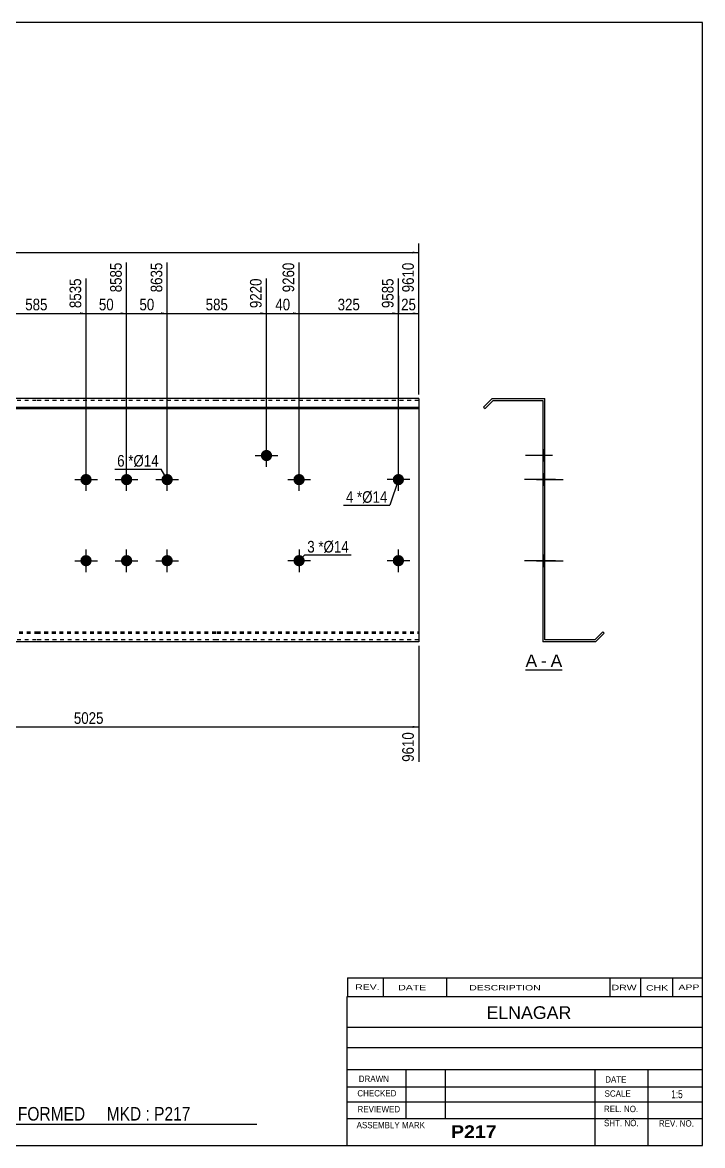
# Model space of a CAD drawing. Header units: millimetres. Extents: x -71 to 331, y -154 to 123.
# Drawn here: x 163.6 to 331.2, y -154.2 to 122.8 of the extents above; entities that cross this region are included whole.
import ezdxf

# ---------------------------------------------------------------- set-up
doc = ezdxf.new("R2010")
doc.units = ezdxf.units.MM
doc.linetypes.add('DXK_LINE_DOT1', pattern=[1.8814, 0.9407, -0.9407])
doc.styles.add('Arial', font='ARIAL.TTF', dxfattribs={"height": 0.2})
doc.styles.add('Arial Bold', font='ARIALBD.TTF', dxfattribs={"height": 0.2})
doc.styles.add('Arial Narrow', font='ARIALN.TTF', dxfattribs={"height": 0.2})

# ---------------------------------------------------------------- blocks, each defined once
blk = doc.blocks.new('Unknown-627191066-1922')
at = {"color": 5, "linetype": 'Continuous'}
for p, q in [((331.25, 122.75), (-68.75, 122.75)), ((-68.75, 122.75), (-68.75, -154.25)), ((331.25, -154.25), (331.25, 122.75)), ((-68.75, -154.25), (331.25, -154.25))]:
    blk.add_line(p, q, dxfattribs=at)
at = {"color": 174, "linetype": 'Continuous', "style": 'Arial'}
blk.add_text('Tekla structures', height=1.9102, rotation=90, dxfattribs=at).set_placement((-69.25, -153.75))
blk = doc.blocks.new('Unknown-627191066-12 - 1238')
at = {"color": 7, "linetype": 'Continuous'}
blk.add_line((287.62, -36.95), (296.65, -36.95), dxfattribs=at)
at = {"color": 0, "linetype": 'Continuous'}
blk.add_wipeout([(290.46, -36.2), (290.46, -33), (287.62, -33), (287.62, -36.2)], dxfattribs=at)
blk.add_wipeout([(292.84, -36.2), (292.84, -33), (291.42, -33), (291.42, -36.2)], dxfattribs=at)
at = {"color": 96, "linetype": 'Continuous', "style": 'Arial'}
blk.add_text('A', height=3.06, dxfattribs=at).set_placement((287.62, -36.2))
at = {"color": 0, "linetype": 'Continuous'}
blk.add_wipeout([(296.65, -36.2), (296.65, -33), (293.8, -33), (293.8, -36.2)], dxfattribs=at)
at = {"color": 96, "linetype": 'Continuous', "style": 'Arial'}
for s, p in [('A', (293.8, -36.2)), ('-', (291.42, -36.2))]:
    blk.add_text(s, height=3.06, dxfattribs=at).set_placement(p)
blk = doc.blocks.new('Part-627191066-1218 - 1203')
at = {"color": 2, "linetype": 'Continuous'}
for p, q in [((0, -30), (0, 30)), ((10, 30), (0, 30)), ((0, 27.88), (10, 27.88)), ((54.49, 30), (10.1, 30)), ((10.1, 27.88), (54.49, 27.88)), ((87.02, 30), (54.59, 30)), ((54.59, 27.88), (87.02, 27.88)), ((109.92, 30), (87.12, 30)), ((87.12, 27.88), (109.92, 27.88)), ((134.41, 30), (110.02, 30)), ((110.02, 27.88), (134.41, 27.88)), ((166.95, 30), (134.51, 30)), ((134.51, 27.88), (166.95, 27.88)), ((211.43, 30), (167.05, 30)), ((167.05, 27.88), (211.43, 27.88)), ((243.97, 30), (211.53, 30)), ((211.53, 27.88), (243.97, 27.88)), ((261.26, 30), (244.07, 30)), ((244.07, 27.88), (261.26, 27.88)), ((261.26, 30), (261.26, 27.88)), ((261.26, 27.88), (261.26, -30)), ((0, 27.53), (10, 27.53)), ((10.1, 27.53), (54.49, 27.53)), ((54.59, 27.53), (87.02, 27.53)), ((87.12, 27.53), (109.92, 27.53)), ((110.02, 27.53), (134.41, 27.53)), ((134.51, 27.53), (166.95, 27.53)), ((167.05, 27.53), (211.43, 27.53)), ((211.53, 27.53), (243.97, 27.53)), ((244.07, 27.53), (261.26, 27.53)), ((10, -30), (0, -30)), ((54.49, -30), (10.1, -30)), ((87.02, -30), (54.59, -30)), ((109.92, -30), (87.12, -30)), ((134.41, -30), (110.02, -30)), ((166.95, -30), (134.51, -30)), ((211.43, -30), (167.05, -30)), ((243.97, -30), (211.53, -30)), ((261.26, -30), (244.07, -30))]:
    blk.add_line(p, q, dxfattribs=at)
at = {"color": 7, "linetype": 'DXK_LINE_DOT1'}
for p, q in [((10, 29.5), (0, 29.5)), ((54.49, 29.5), (10.1, 29.5)), ((87.02, 29.5), (54.59, 29.5)), ((109.92, 29.5), (87.12, 29.5)), ((134.41, 29.5), (110.02, 29.5)), ((166.95, 29.5), (134.51, 29.5)), ((211.43, 29.5), (167.05, 29.5)), ((243.97, 29.5), (211.53, 29.5)), ((261.26, 29.5), (244.07, 29.5)), ((0, -27.53), (10, -27.53)), ((10.1, -27.53), (54.49, -27.53)), ((54.59, -27.53), (87.02, -27.53)), ((87.12, -27.53), (109.92, -27.53)), ((110.02, -27.53), (134.41, -27.53)), ((134.51, -27.53), (166.95, -27.53)), ((167.05, -27.53), (211.43, -27.53)), ((211.53, -27.53), (243.97, -27.53)), ((244.07, -27.53), (261.26, -27.53)), ((0, -27.88), (10, -27.88)), ((10, -29.5), (0, -29.5)), ((10.1, -27.88), (54.49, -27.88)), ((54.49, -29.5), (10.1, -29.5)), ((54.59, -27.88), (87.02, -27.88)), ((87.02, -29.5), (54.59, -29.5)), ((87.12, -27.88), (109.92, -27.88)), ((109.92, -29.5), (87.12, -29.5)), ((110.02, -27.88), (134.41, -27.88)), ((134.41, -29.5), (110.02, -29.5)), ((134.51, -27.88), (166.95, -27.88)), ((166.95, -29.5), (134.51, -29.5)), ((167.05, -27.88), (211.43, -27.88)), ((211.43, -29.5), (167.05, -29.5)), ((211.53, -27.88), (243.97, -27.88)), ((243.97, -29.5), (211.53, -29.5)), ((244.07, -27.88), (261.26, -27.88)), ((261.26, -29.5), (244.07, -29.5))]:
    blk.add_line(p, q, dxfattribs=at)
blk = doc.blocks.new('Bolt-627191066-1220 - 1203')
at = {"linetype": 'Continuous'}
blk.add_hatch(color=3, dxfattribs=at).paths.add_polyline_path([(222.33, 15.94, -1), (225.13, 15.94, -1)])
at = {"color": 3, "linetype": 'Continuous'}
for p, q in [((223.73, 13.14), (223.73, 18.74)), ((220.93, 15.94), (226.53, 15.94))]:
    blk.add_line(p, q, dxfattribs=at)
blk = doc.blocks.new('Bolt-627191066-1221 - 1203')
at = {"linetype": 'Continuous'}
for points in [[(177.84, 10, -1), (180.64, 10, -1)], [(187.84, 10, -1), (190.64, 10, -1)], [(197.84, 10, -1), (200.64, 10, -1)], [(177.84, -10, -1), (180.64, -10, -1)], [(187.84, -10, -1), (190.64, -10, -1)], [(197.84, -10, -1), (200.64, -10, -1)]]:
    blk.add_hatch(color=3, dxfattribs=at).paths.add_polyline_path(points)
at = {"color": 3, "linetype": 'Continuous'}
for p, q in [((179.24, 7.2), (179.24, 12.8)), ((189.24, 7.2), (189.24, 12.8)), ((199.24, 7.2), (199.24, 12.8)), ((176.44, 10), (182.04, 10)), ((186.44, 10), (192.04, 10)), ((196.44, 10), (202.04, 10)), ((179.24, -12.8), (179.24, -7.2)), ((189.24, -12.8), (189.24, -7.2)), ((199.24, -12.8), (199.24, -7.2)), ((176.44, -10), (182.04, -10)), ((186.44, -10), (192.04, -10)), ((196.44, -10), (202.04, -10))]:
    blk.add_line(p, q, dxfattribs=at)
blk = doc.blocks.new('Bolt-627191066-1229 - 1203')
at = {"linetype": 'Continuous'}
blk.add_hatch(color=3, dxfattribs=at).paths.add_polyline_path([(230.37, 10, -1), (233.17, 10, -1)])
at = {"color": 3, "linetype": 'Continuous'}
for p, q in [((231.77, 7.2), (231.77, 12.8)), ((228.97, 10), (234.57, 10))]:
    blk.add_line(p, q, dxfattribs=at)
blk = doc.blocks.new('Bolt-627191066-1230 - 1203')
at = {"linetype": 'Continuous'}
blk.add_hatch(color=3, dxfattribs=at).paths.add_polyline_path([(233.17, -10, -1), (230.37, -10, -1)])
at = {"color": 3, "linetype": 'Continuous'}
for p, q in [((231.77, -7.2), (231.77, -12.8)), ((234.57, -10), (228.97, -10))]:
    blk.add_line(p, q, dxfattribs=at)
blk = doc.blocks.new('Bolt-627191066-1231 - 1203')
at = {"linetype": 'Continuous'}
for points in [[(120.82, 10, -1), (123.62, 10, -1)], [(254.86, 10, -1), (257.66, 10, -1)]]:
    blk.add_hatch(color=3, dxfattribs=at).paths.add_polyline_path(points)
at = {"color": 3, "linetype": 'Continuous'}
for p, q in [((122.22, 7.2), (122.22, 12.8)), ((256.26, 7.2), (256.26, 12.8)), ((125.02, 10), (119.42, 10)), ((259.06, 10), (253.46, 10))]:
    blk.add_line(p, q, dxfattribs=at)
blk = doc.blocks.new('Bolt-627191066-1232 - 1203')
at = {"linetype": 'Continuous'}
for points in [[(120.82, -10, -1), (123.62, -10, -1)], [(254.86, -10, -1), (257.66, -10, -1)]]:
    blk.add_hatch(color=3, dxfattribs=at).paths.add_polyline_path(points)
at = {"color": 3, "linetype": 'Continuous'}
for p, q in [((122.22, -12.8), (122.22, -7.2)), ((256.26, -12.8), (256.26, -7.2)), ((125.02, -10), (119.42, -10)), ((259.06, -10), (253.46, -10))]:
    blk.add_line(p, q, dxfattribs=at)
blk = doc.blocks.new('Part-627191066-1240 - 1238')
at = {"color": 2, "linetype": 'Continuous'}
for p, q in [((279.38, 30), (277.26, 27.88)), ((277.26, 27.88), (277.62, 27.53)), ((277.62, 27.53), (279.59, 29.5)), ((279.38, 30), (292.38, 30)), ((279.59, 29.5), (291.88, 29.5)), ((291.88, 29.5), (291.88, -30)), ((292.38, -29.5), (292.38, 30)), ((306.65, -27.53), (304.68, -29.5)), ((307, -27.88), (306.65, -27.53)), ((304.88, -30), (291.88, -30)), ((304.68, -29.5), (292.38, -29.5)), ((304.88, -30), (307, -27.88))]:
    blk.add_line(p, q, dxfattribs=at)
blk = doc.blocks.new('Bolt-627191066-1241 - 1238')
at = {"linetype": 'Continuous'}
blk.add_hatch(color=3, dxfattribs=at).paths.add_polyline_path([(291.88, 17.34), (291.88, 14.54), (292.38, 14.54), (292.38, 17.34)])
at = {"color": 3, "linetype": 'Continuous'}
for p, q in [((292.38, 17.34), (291.88, 17.34)), ((294.23, 15.94), (287.63, 15.94)), ((292.38, 14.54), (291.88, 14.54))]:
    blk.add_line(p, q, dxfattribs=at)
blk = doc.blocks.new('Bolt-627191066-1242 - 1238')
at = {"linetype": 'Continuous'}
blk.add_hatch(color=3, dxfattribs=at).paths.add_polyline_path([(291.88, 17.34), (291.88, 14.54), (292.38, 14.54), (292.38, 17.34)])
at = {"color": 3, "linetype": 'Continuous'}
for p, q in [((292.38, 17.34), (291.88, 17.34)), ((294.23, 15.94), (287.63, 15.94)), ((292.38, 14.54), (291.88, 14.54))]:
    blk.add_line(p, q, dxfattribs=at)
blk = doc.blocks.new('Bolt-627191066-1243 - 1238')
at = {"linetype": 'Continuous'}
for points in [[(291.88, 11.4), (291.88, 8.6), (292.38, 8.6), (292.38, 11.4)], [(291.88, 11.4), (291.88, 8.6), (292.38, 8.6), (292.38, 11.4)], [(291.88, 11.4), (291.88, 8.6), (292.38, 8.6), (292.38, 11.4)], [(291.88, -8.6), (291.88, -11.4), (292.38, -11.4), (292.38, -8.6)], [(291.88, -8.6), (291.88, -11.4), (292.38, -11.4), (292.38, -8.6)], [(291.88, -8.6), (291.88, -11.4), (292.38, -11.4), (292.38, -8.6)]]:
    blk.add_hatch(color=3, dxfattribs=at).paths.add_polyline_path(points)
at = {"color": 3, "linetype": 'Continuous'}
for p, q in [((292.38, 11.4), (291.88, 11.4)), ((292.38, 11.4), (291.88, 11.4)), ((292.38, 11.4), (291.88, 11.4)), ((294.98, 10), (287.38, 10)), ((294.98, 10), (287.38, 10)), ((294.98, 10), (287.38, 10)), ((292.38, 8.6), (291.88, 8.6)), ((292.38, 8.6), (291.88, 8.6)), ((292.38, 8.6), (291.88, 8.6)), ((294.98, -10), (287.38, -10)), ((294.98, -10), (287.38, -10)), ((294.98, -10), (287.38, -10)), ((292.38, -8.6), (291.88, -8.6)), ((292.38, -8.6), (291.88, -8.6)), ((292.38, -8.6), (291.88, -8.6)), ((292.38, -11.4), (291.88, -11.4)), ((292.38, -11.4), (291.88, -11.4)), ((292.38, -11.4), (291.88, -11.4))]:
    blk.add_line(p, q, dxfattribs=at)
blk = doc.blocks.new('Bolt-627191066-1244 - 1238')
at = {"linetype": 'Continuous'}
blk.add_hatch(color=3, dxfattribs=at).paths.add_polyline_path([(292.38, -11.4), (292.38, -8.6), (291.88, -8.6), (291.88, -11.4)])
at = {"color": 3, "linetype": 'Continuous'}
for p, q in [((292.38, -8.6), (291.88, -8.6)), ((293.98, -10), (291.88, -10)), ((292.38, -11.4), (291.88, -11.4))]:
    blk.add_line(p, q, dxfattribs=at)
blk = doc.blocks.new('Bolt-627191066-1245 - 1238')
at = {"linetype": 'Continuous'}
for points in [[(291.88, 11.4), (291.88, 8.6), (292.38, 8.6), (292.38, 11.4)], [(291.88, 11.4), (291.88, 8.6), (292.38, 8.6), (292.38, 11.4)], [(291.88, 11.4), (291.88, 8.6), (292.38, 8.6), (292.38, 11.4)], [(291.88, -8.6), (291.88, -11.4), (292.38, -11.4), (292.38, -8.6)], [(291.88, -8.6), (291.88, -11.4), (292.38, -11.4), (292.38, -8.6)], [(291.88, -8.6), (291.88, -11.4), (292.38, -11.4), (292.38, -8.6)]]:
    blk.add_hatch(color=3, dxfattribs=at).paths.add_polyline_path(points)
at = {"color": 3, "linetype": 'Continuous'}
for p, q in [((292.38, 11.4), (291.88, 11.4)), ((292.38, 11.4), (291.88, 11.4)), ((292.38, 11.4), (291.88, 11.4)), ((294.98, 10), (287.38, 10)), ((294.98, 10), (287.38, 10)), ((294.98, 10), (287.38, 10)), ((292.38, 8.6), (291.88, 8.6)), ((292.38, 8.6), (291.88, 8.6)), ((292.38, 8.6), (291.88, 8.6)), ((294.98, -10), (287.38, -10)), ((294.98, -10), (287.38, -10)), ((294.98, -10), (287.38, -10)), ((292.38, -8.6), (291.88, -8.6)), ((292.38, -8.6), (291.88, -8.6)), ((292.38, -8.6), (291.88, -8.6)), ((292.38, -11.4), (291.88, -11.4)), ((292.38, -11.4), (291.88, -11.4)), ((292.38, -11.4), (291.88, -11.4))]:
    blk.add_line(p, q, dxfattribs=at)
blk = doc.blocks.new('Bolt-627191066-1246 - 1238')
at = {"linetype": 'Continuous'}
blk.add_hatch(color=3, dxfattribs=at).paths.add_polyline_path([(291.88, 17.33), (291.88, 14.53), (292.38, 14.53), (292.38, 17.33)])
at = {"color": 3, "linetype": 'Continuous'}
for p, q in [((292.38, 17.33), (291.88, 17.33)), ((294.28, 15.93), (287.68, 15.93)), ((292.38, 14.53), (291.88, 14.53))]:
    blk.add_line(p, q, dxfattribs=at)
blk = doc.blocks.new('Bolt-627191066-1247 - 1238')
at = {"linetype": 'Continuous'}
for points in [[(292.38, 8.6), (292.38, 11.4), (291.88, 11.4), (291.88, 8.6)], [(292.38, -11.4), (292.38, -8.6), (291.88, -8.6), (291.88, -11.4)]]:
    blk.add_hatch(color=3, dxfattribs=at).paths.add_polyline_path(points)
at = {"color": 3, "linetype": 'Continuous'}
for p, q in [((292.38, 11.4), (291.88, 11.4)), ((292.38, 10), (287.88, 10)), ((292.38, 8.6), (291.88, 8.6)), ((292.38, -10), (287.88, -10)), ((292.38, -8.6), (291.88, -8.6)), ((292.38, -11.4), (291.88, -11.4))]:
    blk.add_line(p, q, dxfattribs=at)
blk = doc.blocks.new('Bolt-627191066-1248 - 1238')
at = {"linetype": 'Continuous'}
blk.add_hatch(color=3, dxfattribs=at).paths.add_polyline_path([(291.88, 11.4), (291.88, 8.6), (292.38, 8.6), (292.38, 11.4)])
at = {"color": 3, "linetype": 'Continuous'}
for p, q in [((292.38, 11.4), (291.88, 11.4)), ((294.23, 10), (287.63, 10)), ((292.38, 8.6), (291.88, 8.6))]:
    blk.add_line(p, q, dxfattribs=at)
blk = doc.blocks.new('Bolt-627191066-1249 - 1238')
at = {"linetype": 'Continuous'}
blk.add_hatch(color=3, dxfattribs=at).paths.add_polyline_path([(291.88, 11.4), (291.88, 8.6), (292.38, 8.6), (292.38, 11.4)])
at = {"color": 3, "linetype": 'Continuous'}
for p, q in [((292.38, 11.4), (291.88, 11.4)), ((294.28, 10), (287.68, 10)), ((292.38, 8.6), (291.88, 8.6))]:
    blk.add_line(p, q, dxfattribs=at)
blk = doc.blocks.new('Bolt-627191066-1250 - 1238')
at = {"linetype": 'Continuous'}
blk.add_hatch(color=3, dxfattribs=at).paths.add_polyline_path([(292.38, -11.4), (292.38, -8.6), (291.88, -8.6), (291.88, -11.4)])
at = {"color": 3, "linetype": 'Continuous'}
for p, q in [((292.38, -8.6), (291.88, -8.6)), ((293.98, -10), (291.88, -10)), ((292.38, -11.4), (291.88, -11.4))]:
    blk.add_line(p, q, dxfattribs=at)
blk = doc.blocks.new('Bolt-627191066-1251 - 1238')
at = {"linetype": 'Continuous'}
blk.add_hatch(color=3, dxfattribs=at).paths.add_polyline_path([(291.88, 11.4), (291.88, 8.6), (292.38, 8.6), (292.38, 11.4)])
at = {"color": 3, "linetype": 'Continuous'}
for p, q in [((292.38, 11.4), (291.88, 11.4)), ((294.23, 10), (287.63, 10)), ((292.38, 8.6), (291.88, 8.6))]:
    blk.add_line(p, q, dxfattribs=at)
blk = doc.blocks.new('Bolt-627191066-1252 - 1238')
at = {"linetype": 'Continuous'}
blk.add_hatch(color=3, dxfattribs=at).paths.add_polyline_path([(292.38, -11.4), (292.38, -8.6), (291.88, -8.6), (291.88, -11.4)])
at = {"color": 3, "linetype": 'Continuous'}
for p, q in [((292.38, -8.6), (291.88, -8.6)), ((293.98, -10), (291.88, -10)), ((292.38, -11.4), (291.88, -11.4))]:
    blk.add_line(p, q, dxfattribs=at)
blk = doc.blocks.new('Bolt-627191066-1253 - 1238')
at = {"linetype": 'Continuous'}
blk.add_hatch(color=3, dxfattribs=at).paths.add_polyline_path([(291.88, 11.4), (291.88, 8.6), (292.38, 8.6), (292.38, 11.4)])
blk.add_hatch(color=3, dxfattribs=at).paths.add_polyline_path([(291.88, 11.4), (291.88, 8.6), (292.38, 8.6), (292.38, 11.4)])
at = {"color": 3, "linetype": 'Continuous'}
for p, q in [((291.88, 11.4), (292.38, 11.4)), ((291.88, 11.4), (292.38, 11.4)), ((290.28, 10), (296.88, 10)), ((290.28, 10), (296.88, 10)), ((291.88, 8.6), (292.38, 8.6)), ((291.88, 8.6), (292.38, 8.6))]:
    blk.add_line(p, q, dxfattribs=at)
blk = doc.blocks.new('Bolt-627191066-1254 - 1238')
at = {"linetype": 'Continuous'}
blk.add_hatch(color=3, dxfattribs=at).paths.add_polyline_path([(291.88, -8.6), (291.88, -11.4), (292.38, -11.4), (292.38, -8.6)])
blk.add_hatch(color=3, dxfattribs=at).paths.add_polyline_path([(291.88, -8.6), (291.88, -11.4), (292.38, -11.4), (292.38, -8.6)])
at = {"color": 3, "linetype": 'Continuous'}
for p, q in [((290.28, -10), (296.88, -10)), ((290.28, -10), (296.88, -10)), ((291.88, -8.6), (292.38, -8.6)), ((291.88, -8.6), (292.38, -8.6)), ((291.88, -11.4), (292.38, -11.4)), ((291.88, -11.4), (292.38, -11.4))]:
    blk.add_line(p, q, dxfattribs=at)
blk = doc.blocks.new('StraightDimension-627191066-1271 - 1203')
at = {"linetype": 'Continuous'}
blk.add_hatch(color=7, dxfattribs=at).paths.add_polyline_path([(222.23, 51.25), (223.73, 51), (222.23, 50.75)])
at = {"color": 7, "linetype": 'Continuous'}
for p, q in [((199.24, 11), (199.24, 63.51)), ((223.73, 16.94), (223.73, 59.61)), ((199.24, 51), (223.73, 51))]:
    blk.add_line(p, q, dxfattribs=at)
at = {"color": 0, "linetype": 'Continuous'}
blk.add_wipeout([(223.13, 60.21), (218.93, 60.21), (218.93, 51.7), (223.13, 51.7)], dxfattribs=at)
at = {"color": 0}
blk.add_wipeout([(214.83, 51.15), (214.83, 55.35), (208.14, 55.35), (208.14, 51.15)], dxfattribs=at)
at = {"color": 3, "linetype": 'Continuous', "style": 'Arial Narrow'}
blk.add_text('9220', height=2.863, rotation=90.0002, dxfattribs=at).set_placement((222.53, 52.3))
at = {"color": 3, "style": 'Arial Narrow'}
blk.add_text('585', height=2.863, dxfattribs=at).set_placement((208.74, 51.75))
blk = doc.blocks.new('StraightDimension-627191066-1274 - 1203')
at = {"linetype": 'Continuous'}
blk.add_hatch(color=7, dxfattribs=at).paths.add_polyline_path([(177.74, 51.25), (179.24, 51), (177.74, 50.75)])
at = {"color": 7, "linetype": 'Continuous'}
for p, q in [((154.75, 16.94), (154.75, 63.51)), ((179.24, 11), (179.24, 59.61)), ((154.75, 51), (179.24, 51))]:
    blk.add_line(p, q, dxfattribs=at)
at = {"color": 0, "linetype": 'Continuous'}
blk.add_wipeout([(178.64, 60.21), (174.44, 60.21), (174.44, 51.7), (178.64, 51.7)], dxfattribs=at)
at = {"color": 0}
blk.add_wipeout([(170.34, 51.15), (170.34, 55.35), (163.65, 55.35), (163.65, 51.15)], dxfattribs=at)
at = {"color": 3, "linetype": 'Continuous', "style": 'Arial Narrow'}
blk.add_text('8535', height=2.863, rotation=90.0002, dxfattribs=at).set_placement((178.04, 52.3))
at = {"color": 3, "style": 'Arial Narrow'}
blk.add_text('585', height=2.863, dxfattribs=at).set_placement((164.25, 51.75))
blk = doc.blocks.new('StraightDimension-627191066-1268 - 1203')
at = {"linetype": 'Continuous'}
blk.add_hatch(color=7, dxfattribs=at).paths.add_polyline_path([(259.76, 51.25), (261.26, 51), (259.76, 50.75)])
at = {"color": 7, "linetype": 'Continuous'}
for p, q in [((261.26, 31), (261.26, 63.51)), ((256.26, 11), (256.26, 59.61)), ((256.26, 51), (261.26, 51))]:
    blk.add_line(p, q, dxfattribs=at)
at = {"color": 0}
blk.add_wipeout([(261.19, 51.15), (261.19, 55.35), (256.33, 55.35), (256.33, 51.15)], dxfattribs=at)
at = {"color": 0, "linetype": 'Continuous'}
blk.add_wipeout([(260.66, 64.11), (256.46, 64.11), (256.46, 55.6), (260.66, 55.6)], dxfattribs=at)
at = {"color": 3, "linetype": 'Continuous', "style": 'Arial Narrow'}
blk.add_text('9610', height=2.863, rotation=90.0002, dxfattribs=at).set_placement((260.06, 56.2))
at = {"color": 3, "style": 'Arial Narrow'}
blk.add_text('25', height=2.863, dxfattribs=at).set_placement((256.93, 51.75))
blk = doc.blocks.new('StraightDimension-627191066-1269 - 1203')
at = {"linetype": 'Continuous'}
blk.add_hatch(color=7, dxfattribs=at).paths.add_polyline_path([(254.76, 51.25), (256.26, 51), (254.76, 50.75)])
at = {"color": 7, "linetype": 'Continuous'}
for p, q in [((231.77, 11), (231.77, 63.51)), ((256.26, 11), (256.26, 59.61)), ((231.77, 51), (256.26, 51))]:
    blk.add_line(p, q, dxfattribs=at)
at = {"color": 0, "linetype": 'Continuous'}
blk.add_wipeout([(255.66, 60.21), (251.46, 60.21), (251.46, 51.7), (255.66, 51.7)], dxfattribs=at)
at = {"color": 0}
blk.add_wipeout([(247.36, 51.15), (247.36, 55.35), (240.68, 55.35), (240.68, 51.15)], dxfattribs=at)
at = {"color": 3, "linetype": 'Continuous', "style": 'Arial Narrow'}
blk.add_text('9585', height=2.863, rotation=90.0002, dxfattribs=at).set_placement((255.06, 52.3))
at = {"color": 3, "style": 'Arial Narrow'}
blk.add_text('325', height=2.863, dxfattribs=at).set_placement((241.28, 51.75))
blk = doc.blocks.new('StraightDimension-627191066-1270 - 1203')
at = {"linetype": 'Continuous'}
blk.add_hatch(color=7, dxfattribs=at).paths.add_polyline_path([(230.27, 51.25), (231.77, 51), (230.27, 50.75)])
at = {"color": 7, "linetype": 'Continuous'}
for p, q in [((231.77, 11), (231.77, 63.51)), ((223.73, 16.94), (223.73, 59.61)), ((223.73, 51), (231.77, 51))]:
    blk.add_line(p, q, dxfattribs=at)
at = {"color": 0}
blk.add_wipeout([(230.18, 51.15), (230.18, 55.35), (225.32, 55.35), (225.32, 51.15)], dxfattribs=at)
at = {"color": 0, "linetype": 'Continuous'}
blk.add_wipeout([(231.17, 64.11), (226.97, 64.11), (226.97, 55.6), (231.17, 55.6)], dxfattribs=at)
at = {"color": 3, "linetype": 'Continuous', "style": 'Arial Narrow'}
blk.add_text('9260', height=2.863, rotation=90.0002, dxfattribs=at).set_placement((230.57, 56.2))
at = {"color": 3, "style": 'Arial Narrow'}
blk.add_text('40', height=2.863, dxfattribs=at).set_placement((225.92, 51.75))
blk = doc.blocks.new('StraightDimension-627191066-1272 - 1203')
at = {"linetype": 'Continuous'}
blk.add_hatch(color=7, dxfattribs=at).paths.add_polyline_path([(197.74, 51.25), (199.24, 51), (197.74, 50.75)])
at = {"color": 7, "linetype": 'Continuous'}
for p, q in [((189.24, 11), (189.24, 63.51)), ((199.24, 11), (199.24, 63.51)), ((189.24, 51), (199.24, 51))]:
    blk.add_line(p, q, dxfattribs=at)
at = {"color": 0}
blk.add_wipeout([(196.67, 51.15), (196.67, 55.35), (191.81, 55.35), (191.81, 51.15)], dxfattribs=at)
at = {"color": 0, "linetype": 'Continuous'}
blk.add_wipeout([(198.64, 64.11), (194.44, 64.11), (194.44, 55.6), (198.64, 55.6)], dxfattribs=at)
at = {"color": 3, "linetype": 'Continuous', "style": 'Arial Narrow'}
blk.add_text('8635', height=2.863, rotation=90.0002, dxfattribs=at).set_placement((198.04, 56.2))
at = {"color": 3, "style": 'Arial Narrow'}
blk.add_text('50', height=2.863, dxfattribs=at).set_placement((192.41, 51.75))
blk = doc.blocks.new('StraightDimension-627191066-1273 - 1203')
at = {"linetype": 'Continuous'}
blk.add_hatch(color=7, dxfattribs=at).paths.add_polyline_path([(187.74, 51.25), (189.24, 51), (187.74, 50.75)])
at = {"color": 7, "linetype": 'Continuous'}
for p, q in [((189.24, 11), (189.24, 63.51)), ((179.24, 11), (179.24, 59.61)), ((179.24, 51), (189.24, 51))]:
    blk.add_line(p, q, dxfattribs=at)
at = {"color": 0}
blk.add_wipeout([(186.67, 51.15), (186.67, 55.35), (181.81, 55.35), (181.81, 51.15)], dxfattribs=at)
at = {"color": 0, "linetype": 'Continuous'}
blk.add_wipeout([(188.64, 64.11), (184.44, 64.11), (184.44, 55.6), (188.64, 55.6)], dxfattribs=at)
at = {"color": 3, "linetype": 'Continuous', "style": 'Arial Narrow'}
blk.add_text('8585', height=2.863, rotation=90.0002, dxfattribs=at).set_placement((188.04, 56.2))
at = {"color": 3, "style": 'Arial Narrow'}
blk.add_text('50', height=2.863, dxfattribs=at).set_placement((182.41, 51.75))
blk = doc.blocks.new('StraightDimension-627191066-1325 - 1203')
at = {"linetype": 'Continuous'}
blk.add_hatch(color=7, dxfattribs=at).paths.add_polyline_path([(259.76, -50.75), (261.26, -51), (259.76, -51.25)])
at = {"color": 7, "linetype": 'Continuous'}
for p, q in [((98.52, -11), (98.52, -59.61)), ((261.26, -31), (261.26, -59.61)), ((98.52, -51), (261.26, -51))]:
    blk.add_line(p, q, dxfattribs=at)
at = {"color": 0}
blk.add_wipeout([(184.15, -50.85), (184.15, -46.65), (175.64, -46.65), (175.64, -50.85)], dxfattribs=at)
at = {"color": 0, "linetype": 'Continuous'}
blk.add_wipeout([(260.66, -51.7), (256.46, -51.7), (256.46, -60.21), (260.66, -60.21)], dxfattribs=at)
at = {"color": 3, "style": 'Arial Narrow'}
blk.add_text('5025', height=2.863, dxfattribs=at).set_placement((176.24, -50.25))
at = {"color": 3, "linetype": 'Continuous', "style": 'Arial Narrow'}
blk.add_text('9610', height=2.863, rotation=90.0002, dxfattribs=at).set_placement((260.06, -59.61))
blk = doc.blocks.new('StraightDimension-627191066-1381 - 1203')
at = {"linetype": 'Continuous'}
for points in [[(1.5, 65.75), (0, 66), (1.5, 66.25)], [(259.76, 66.25), (261.26, 66), (259.76, 65.75)]]:
    blk.add_hatch(color=7, dxfattribs=at).paths.add_polyline_path(points)
at = {"color": 7, "linetype": 'Continuous'}
for p, q in [((0, 31), (0, 68.25)), ((261.26, 31), (261.26, 68.25)), ((0, 66), (261.26, 66))]:
    blk.add_line(p, q, dxfattribs=at)
at = {"color": 0}
blk.add_wipeout([(134.89, 66.15), (134.89, 70.35), (126.37, 70.35), (126.37, 66.15)], dxfattribs=at)
at = {"color": 3, "style": 'Arial Narrow'}
blk.add_text('9610', height=2.863, dxfattribs=at).set_placement((126.97, 66.75))
blk = doc.blocks.new('CBS_CALLOFF-627191066-1948')
at = {"color": 7, "linetype": 'Continuous'}
blk.add_line((105.13, -148.98), (221.36, -149), dxfattribs=at)
at = {"color": 3, "linetype": 'Continuous', "style": 'Arial Narrow'}
blk.add_text('QTY= 1 Nos.      COLD FORMED     MKD : P217', height=3.3405, dxfattribs=at).set_placement((122.13, -148.09))
blk = doc.blocks.new('CBS_NAME_BLOG-627191066-1949')
at = {"color": 7, "linetype": 'Continuous'}
for p, q in [((243.66, -117.5), (331.18, -117.5)), ((243.66, -154.21), (243.66, -117.5)), ((243.66, -125.04), (331.18, -125.04)), ((243.73, -130.09), (331.25, -130.09)), ((243.66, -135.46), (331.18, -135.46)), ((258.18, -147.57), (258.18, -135.47)), ((267.87, -147.54), (267.87, -135.47)), ((304.78, -154.21), (304.78, -135.48)), ((317.83, -154.21), (317.83, -135.47)), ((243.67, -139.76), (331.25, -139.74)), ((243.66, -143.51), (331.18, -143.51)), ((243.66, -147.55), (331.18, -147.55)), ((243.66, -154.25), (331.25, -154.25))]:
    blk.add_line(p, q, dxfattribs=at)
at = {"color": 3, "linetype": 'Continuous', "style": 'Arial'}
blk.add_text('ELNAGAR', height=3.133, dxfattribs=at).set_placement((277.98, -123.03))
at = {"color": 3, "linetype": 'Continuous'}
for s, height, style, width, p in [('DRAWN', 1.566, 'Arial', 0.9, (246.49, -138.57)), ('DATE', 1.566, 'Arial', 0.9, (307.25, -138.73)), ('CHECKED', 1.566, 'Arial', 0.9, (246.14, -142.14)), ('SCALE', 1.566, 'Arial', 0.9, (307.1, -142.21)), ('1:5', 1.957, 'Arial Narrow', 0.9, (323.55, -142.57)), ('REVIEWED', 1.566, 'Arial', 0.9, (246.18, -146.06)), ('REL. NO.', 1.566, 'Arial', 0.9, (306.96, -146.01)), ('ASSEMBLY MARK', 1.5663, 'Arial', 0.9, (245.96, -149.99)), ('P217', 3.131, 'Arial Bold', 1.1, (269.24, -152.39)), ('SHT. NO.', 1.566, 'Arial', 0.9, (306.96, -149.48)), ('REV. NO.', 1.566, 'Arial', 0.9, (320.48, -149.57))]:
    blk.add_text(s, height=height, dxfattribs=dict(at, style=style, width=width)).set_placement(p)
blk = doc.blocks.new('CBS_REVISION-627191066-1950')
at = {"color": 7, "linetype": 'Continuous'}
for p, q in [((243.74, -112.87), (331.24, -112.87)), ((243.74, -112.87), (243.74, -117.5)), ((252.54, -112.87), (252.54, -117.5)), ((268.13, -112.87), (268.13, -117.44)), ((308.39, -112.87), (308.39, -117.5)), ((315.93, -112.87), (315.93, -117.5)), ((323.88, -112.87), (323.88, -117.5)), ((243.74, -117.5), (331.24, -117.5))]:
    blk.add_line(p, q, dxfattribs=at)
at = {"color": 7, "style": 'Arial Narrow', "width": 1.7}
for s, height, p in [('REV.', 1.326, (245.6, -115.82)), ('DATE', 1.326, (256.23, -115.94)), ('DESCRIPTION', 1.3257, (273.71, -115.99)), ('DRW', 1.326, (308.82, -115.93)), ('CHK', 1.326, (317.31, -116.02)), ('APP', 1.326, (325.31, -115.87))]:
    blk.add_text(s, height=height, dxfattribs=at).set_placement(p)
blk = doc.blocks.new('Mark-627191066-1417 - 1203')
at = {"color": 0}
blk.add_wipeout([(188.75, 13.2), (188.75, 16.2), (186.92, 16.2), (186.92, 13.2)], dxfattribs=at)
blk.add_wipeout([(188.75, 13.2), (188.75, 16.2), (186.92, 16.2), (186.92, 13.2)], dxfattribs=at)
blk.add_wipeout([(190.93, 13.2), (190.93, 16.2), (189.65, 16.2), (189.65, 13.2)], dxfattribs=at)
blk.add_wipeout([(190.93, 13.2), (190.93, 16.2), (189.65, 16.2), (189.65, 13.2)], dxfattribs=at)
at = {"color": 3, "style": 'Arial Narrow'}
blk.add_text('6', height=2.86, dxfattribs=at).set_placement((186.92, 13.2))
at = {"color": 0}
blk.add_wipeout([(197.14, 13.2), (197.14, 16.2), (190.93, 16.2), (190.93, 13.2)], dxfattribs=at)
blk.add_wipeout([(197.14, 13.2), (197.14, 16.2), (190.93, 16.2), (190.93, 13.2)], dxfattribs=at)
at = {"color": 7, "linetype": 'Continuous'}
for p in [(186.32, 12.6), (199.24, 10)]:
    blk.add_line(p, (197.74, 12.6), dxfattribs=at)
at = {"color": 3, "style": 'Arial Narrow'}
for s, height, p in [('*', 2.86, (189.65, 13.2)), ('Ø14', 2.863, (190.93, 13.2))]:
    blk.add_text(s, height=height, dxfattribs=at).set_placement(p)
blk = doc.blocks.new('MarkSet-627191066-1414 - 1203')
at = {"color": 0}
blk.add_wipeout([(245.15, 4.28), (245.15, 7.28), (243.32, 7.28), (243.32, 4.28)], dxfattribs=at)
blk.add_wipeout([(245.15, 4.28), (245.15, 7.28), (243.32, 7.28), (243.32, 4.28)], dxfattribs=at)
blk.add_wipeout([(247.33, 4.28), (247.33, 7.28), (246.05, 7.28), (246.05, 4.28)], dxfattribs=at)
blk.add_wipeout([(247.33, 4.28), (247.33, 7.28), (246.05, 7.28), (246.05, 4.28)], dxfattribs=at)
at = {"color": 3, "style": 'Arial Narrow'}
blk.add_text('4', height=2.86, dxfattribs=at).set_placement((243.32, 4.28))
at = {"color": 0}
blk.add_wipeout([(253.54, 4.28), (253.54, 7.28), (247.33, 7.28), (247.33, 4.28)], dxfattribs=at)
blk.add_wipeout([(253.54, 4.28), (253.54, 7.28), (247.33, 7.28), (247.33, 4.28)], dxfattribs=at)
at = {"color": 7, "linetype": 'Continuous'}
for p in [(256.26, 10), (242.72, 3.68)]:
    blk.add_line(p, (254.14, 3.68), dxfattribs=at)
at = {"color": 3, "style": 'Arial Narrow'}
for s, height, p in [('*', 2.86, (246.05, 4.28)), ('Ø14', 2.863, (247.33, 4.28))]:
    blk.add_text(s, height=height, dxfattribs=at).set_placement(p)
blk = doc.blocks.new('MarkSet-627191066-1403 - 1203')
at = {"color": 0}
blk.add_wipeout([(235.62, -7.99), (235.62, -4.99), (233.79, -4.99), (233.79, -7.99)], dxfattribs=at)
blk.add_wipeout([(235.62, -7.99), (235.62, -4.99), (233.79, -4.99), (233.79, -7.99)], dxfattribs=at)
at = {"color": 7, "linetype": 'Continuous'}
blk.add_line((231.77, -10), (233.19, -8.59), dxfattribs=at)
at = {"color": 0}
blk.add_wipeout([(237.79, -7.99), (237.79, -4.99), (236.52, -4.99), (236.52, -7.99)], dxfattribs=at)
blk.add_wipeout([(237.79, -7.99), (237.79, -4.99), (236.52, -4.99), (236.52, -7.99)], dxfattribs=at)
at = {"color": 3, "style": 'Arial Narrow'}
blk.add_text('3', height=2.86, dxfattribs=at).set_placement((233.79, -7.99))
at = {"color": 0}
blk.add_wipeout([(244.01, -7.99), (244.01, -4.99), (237.79, -4.99), (237.79, -7.99)], dxfattribs=at)
blk.add_wipeout([(244.01, -7.99), (244.01, -4.99), (237.79, -4.99), (237.79, -7.99)], dxfattribs=at)
at = {"color": 7, "linetype": 'Continuous'}
blk.add_line((233.19, -8.59), (244.61, -8.59), dxfattribs=at)
at = {"color": 3, "style": 'Arial Narrow'}
for s, height, p in [('*', 2.86, (236.52, -7.99)), ('Ø14', 2.863, (237.79, -7.99))]:
    blk.add_text(s, height=height, dxfattribs=at).set_placement(p)

msp = doc.modelspace()

# ---------------------------------------------------------------- block references
for name in ['Unknown-627191066-1922', 'Part-627191066-1218 - 1203', 'Part-627191066-1240 - 1238', 'Bolt-627191066-1220 - 1203', 'Bolt-627191066-1241 - 1238', 'Bolt-627191066-1242 - 1238', 'Bolt-627191066-1246 - 1238', 'Bolt-627191066-1231 - 1203', 'Bolt-627191066-1221 - 1203', 'Bolt-627191066-1229 - 1203', 'Bolt-627191066-1243 - 1238', 'Bolt-627191066-1245 - 1238', 'Bolt-627191066-1248 - 1238', 'Bolt-627191066-1251 - 1238', 'Bolt-627191066-1249 - 1238', 'Bolt-627191066-1247 - 1238', 'Bolt-627191066-1253 - 1238', 'Bolt-627191066-1232 - 1203', 'Bolt-627191066-1230 - 1203', 'Bolt-627191066-1254 - 1238', 'Bolt-627191066-1244 - 1238', 'Bolt-627191066-1250 - 1238', 'Bolt-627191066-1252 - 1238', 'CBS_REVISION-627191066-1950', 'CBS_NAME_BLOG-627191066-1949', 'CBS_CALLOFF-627191066-1948']:
    msp.add_blockref(name, (0, 0))

# ---------------------------------------------------------------- next in the draw order: block references
for name in ['StraightDimension-627191066-1268 - 1203', 'StraightDimension-627191066-1274 - 1203', 'StraightDimension-627191066-1271 - 1203', 'StraightDimension-627191066-1325 - 1203', 'Unknown-627191066-12 - 1238']:
    msp.add_blockref(name, (0, 0))

# ---------------------------------------------------------------- next in the draw order: block references
for name in ['StraightDimension-627191066-1272 - 1203', 'StraightDimension-627191066-1269 - 1203', 'MarkSet-627191066-1403 - 1203']:
    msp.add_blockref(name, (0, 0))

# ---------------------------------------------------------------- next in the draw order: block references
for name in ['StraightDimension-627191066-1273 - 1203', 'StraightDimension-627191066-1270 - 1203', 'MarkSet-627191066-1414 - 1203']:
    msp.add_blockref(name, (0, 0))

# ---------------------------------------------------------------- next in the draw order: block references
for name in ['StraightDimension-627191066-1381 - 1203', 'Mark-627191066-1417 - 1203']:
    msp.add_blockref(name, (0, 0))

doc.saveas('drawing.dxf')
